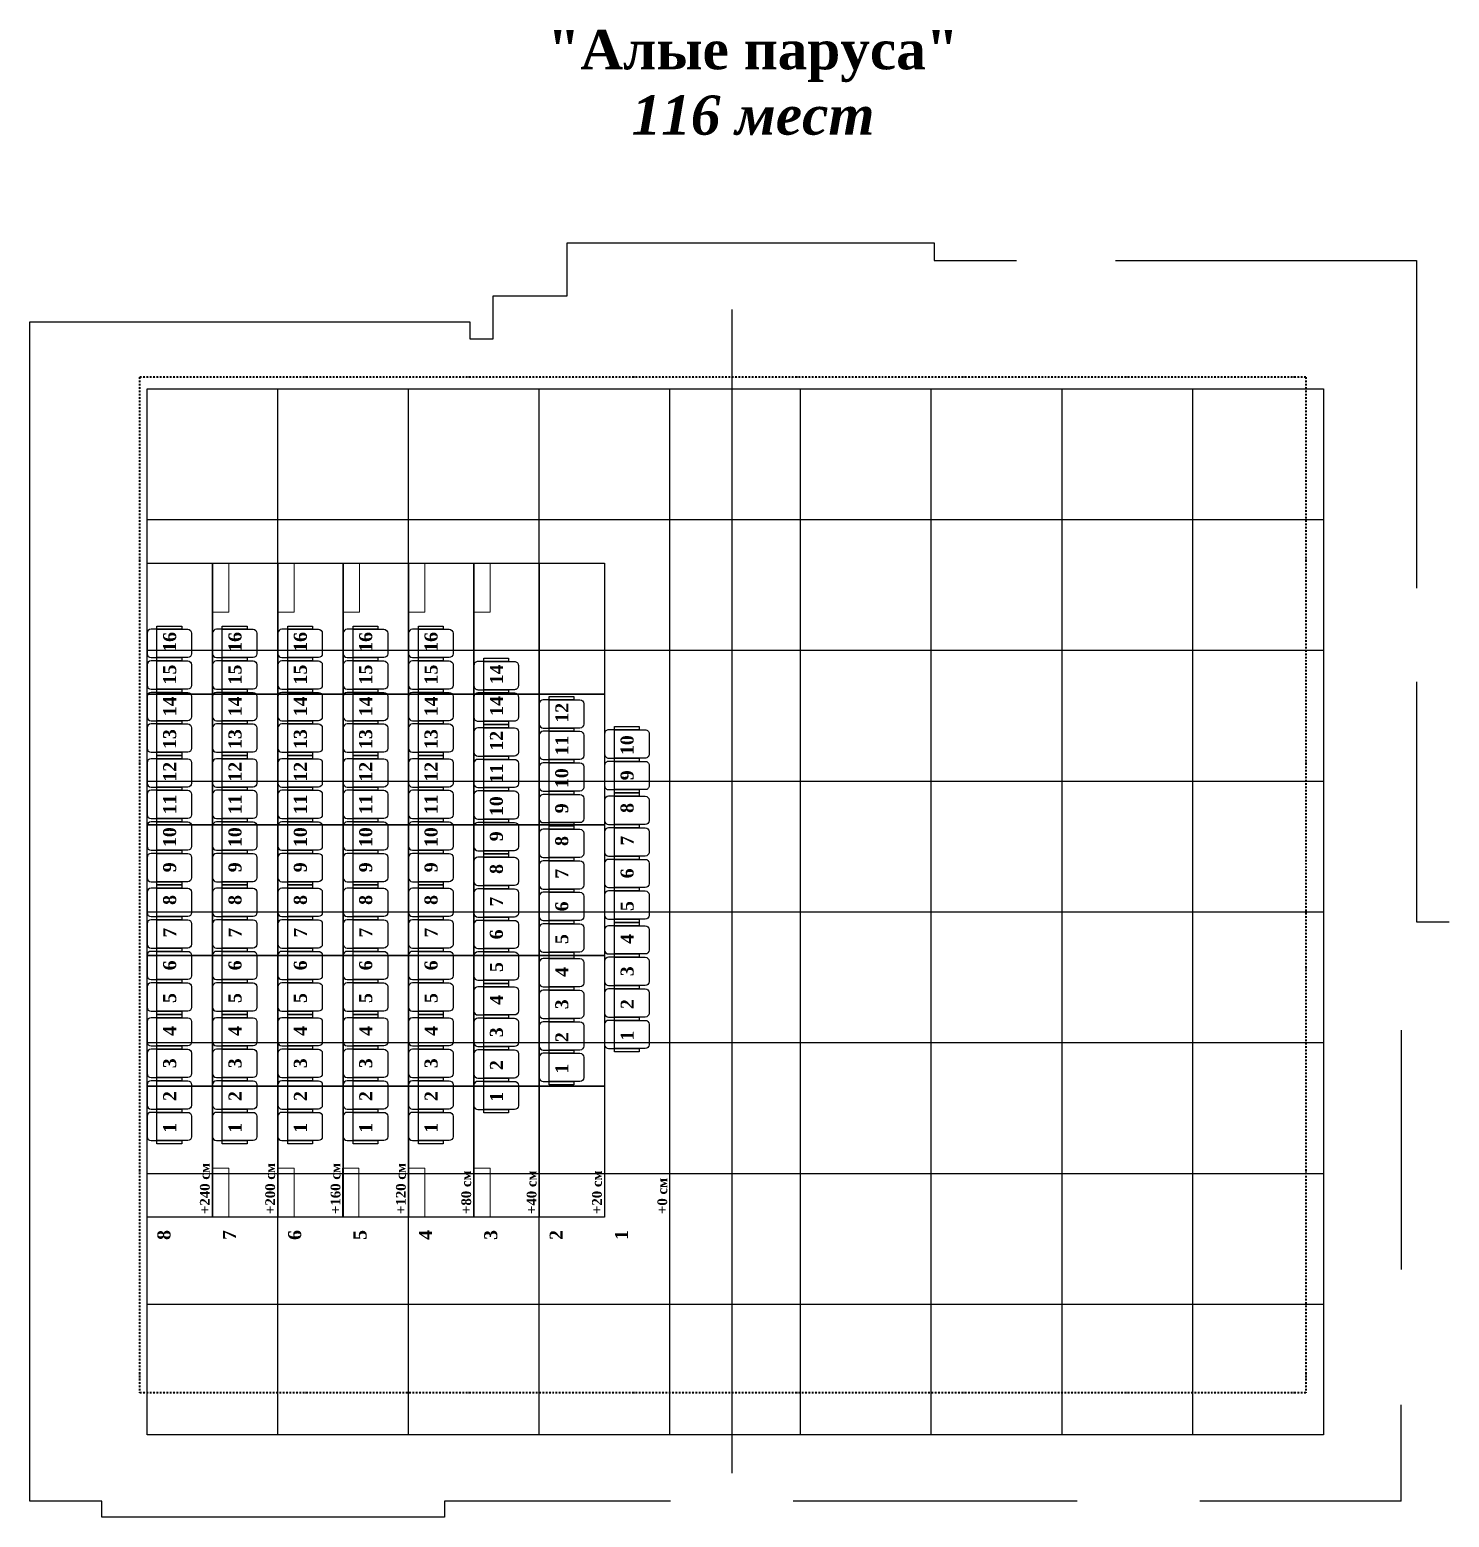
# Model space of a CAD drawing. Header units: millimetres. Extents: x -520232 to 211296, y -156633 to 78411.
# Drawn here: x -520232 to -498512, y -95142 to -72390 of the extents above; entities that cross this region are included whole.
import ezdxf

# ---------------------------------------------------------------- set-up
doc = ezdxf.new("R2010")
doc.units = ezdxf.units.MM
doc.linetypes.add('штрихпунктирнаяX2', pattern=[50.8, 25.4, -12.7, 0, -12.7])
for name, color, linetype in [('Декорации', 10, 'Continuous'), ('Оси', 7, 'Continuous'), ('Партер', 7, 'Continuous'), ('План галлереи', 7, 'Continuous'), ('План планшет1', 7, 'Continuous')]:
    doc.layers.add(name, color=color, linetype=linetype)
doc.layers.add('Сидения и станки', color=7, linetype='Continuous', lineweight=25)
doc.styles.get("Standard").update_dxf_attribs({"font": 'arial.ttf', "height": 300})

# ---------------------------------------------------------------- blocks, each defined once
blk = doc.blocks.new('A$C20D4365F')
at = {"layer": 'Сидения и станки'}
for points in [[(-1121.25, 530), (-808.75, 530, -0.41421356), (-748.75, 470), (-748.75, 0), (-1181.25, 0), (-1181.25, 470, -0.41421356)], [(-638.75, 530), (-326.25, 530, -0.41421356), (-266.25, 470), (-266.25, 0), (-698.75, 0), (-698.75, 470, -0.41421356)], [(-156.25, 530), (156.25, 530, -0.41421356), (216.25, 470), (216.25, 0), (-216.25, 0), (-216.25, 470, -0.41421356)], [(326.25, 530), (638.75, 530, -0.41421356), (698.75, 470), (698.75, 0), (266.25, 0), (266.25, 470, -0.41421356)], [(-748.75, 0), (-1181.25, 0), (-1181.25, -90, 0.41421356), (-1121.25, -150), (-808.75, -150, 0.41421356), (-748.75, -90)], [(-266.25, 0), (-698.75, 0), (-698.75, -90, 0.41421356), (-638.75, -150), (-326.25, -150, 0.41421356), (-266.25, -90)], [(216.25, 0), (-216.25, 0), (-216.25, -90, 0.41421356), (-156.25, -150), (156.25, -150, 0.41421356), (216.25, -90)], [(698.75, 0), (266.25, 0), (266.25, -90, 0.41421356), (326.25, -150), (638.75, -150, 0.41421356), (698.75, -90)]]:
    blk.add_lwpolyline(points, format="xyb", close=True, dxfattribs=at)
for points in [[(-1231.25, 380), (-1181.25, 380), (-1181.25, 0), (-1231.25, 0)], [(-748.75, 380), (-698.75, 380), (-698.75, 0), (-748.75, 0)], [(-266.25, 380), (-216.25, 380), (-216.25, 0), (-266.25, 0)], [(216.25, 380), (266.25, 380), (266.25, 0), (216.25, 0)], [(698.75, 380), (748.75, 380), (748.75, 0), (698.75, 0)]]:
    blk.add_lwpolyline(points, close=True, dxfattribs=at)
blk = doc.blocks.new('Кресло 2')
at = {"layer": 'Сидения и станки'}
for points in [[(86676, 35763), (86988, 35763, -0.414214), (87048, 35703), (87048, 35233), (86616, 35233), (86616, 35703, -0.414214)], [(87158, 35763), (87471, 35763, -0.414214), (87531, 35703), (87531, 35233), (87098, 35233), (87098, 35703, -0.414214)], [(87048, 35233), (86616, 35233), (86616, 35143, 0.414214), (86676, 35083), (86988, 35083, 0.414214), (87048, 35143)], [(87531, 35233), (87098, 35233), (87098, 35143, 0.414214), (87158, 35083), (87471, 35083, 0.414214), (87531, 35143)]]:
    blk.add_lwpolyline(points, format="xyb", close=True, dxfattribs=at)
for points in [[(86566, 35613), (86616, 35613), (86616, 35233), (86566, 35233)], [(87048, 35613), (87098, 35613), (87098, 35233), (87048, 35233)], [(87531, 35613), (87581, 35613), (87581, 35233), (87531, 35233)]]:
    blk.add_lwpolyline(points, close=True, dxfattribs=at)
blk = doc.blocks.new('Партер Алые паруса')
at = {"layer": 'Партер'}
for points in [[(318627, -11019), (317627, -11019), (317627, -9019), (318627, -9019), (318627, -11019)], [(319627, -11019), (318627, -11019), (318627, -9019), (319627, -9019), (319627, -11019)], [(320627, -11019), (319627, -11019), (319627, -9019), (320627, -9019), (320627, -11019)], [(321627, -11019), (320627, -11019), (320627, -9019), (321627, -9019), (321627, -11019)], [(322627, -11019), (321627, -11019), (321627, -9019), (322627, -9019), (322627, -11019)], [(323627, -11019), (322627, -11019), (322627, -9019), (323627, -9019), (323627, -11019)], [(324627, -11019), (323627, -11019), (323627, -9019), (324627, -9019), (324627, -11019)], [(318627, -13019), (317627, -13019), (317627, -11019), (318627, -11019), (318627, -13019)], [(319627, -13019), (318627, -13019), (318627, -11019), (319627, -11019), (319627, -13019)], [(320627, -13019), (319627, -13019), (319627, -11019), (320627, -11019), (320627, -13019)], [(321627, -13019), (320627, -13019), (320627, -11019), (321627, -11019), (321627, -13019)], [(322627, -13019), (321627, -13019), (321627, -11019), (322627, -11019), (322627, -13019)], [(323627, -13019), (322627, -13019), (322627, -11019), (323627, -11019), (323627, -13019)], [(324627, -13019), (323627, -13019), (323627, -11019), (324627, -11019), (324627, -13019)], [(318627, -15019), (317627, -15019), (317627, -13019), (318627, -13019), (318627, -15019)], [(319627, -15019), (318627, -15019), (318627, -13019), (319627, -13019), (319627, -15019)], [(320627, -15019), (319627, -15019), (319627, -13019), (320627, -13019), (320627, -15019)], [(321627, -15019), (320627, -15019), (320627, -13019), (321627, -13019), (321627, -15019)], [(322627, -15019), (321627, -15019), (321627, -13019), (322627, -13019), (322627, -15019)], [(323627, -15019), (322627, -15019), (322627, -13019), (323627, -13019), (323627, -15019)], [(324627, -15019), (323627, -15019), (323627, -13019), (324627, -13019), (324627, -15019)], [(318627, -17019), (317627, -17019), (317627, -15019), (318627, -15019), (318627, -17019)], [(319627, -17019), (318627, -17019), (318627, -15019), (319627, -15019), (319627, -17019)], [(320627, -17019), (319627, -17019), (319627, -15019), (320627, -15019), (320627, -17019)], [(321627, -17019), (320627, -17019), (320627, -15019), (321627, -15019), (321627, -17019)], [(322627, -17019), (321627, -17019), (321627, -15019), (322627, -15019), (322627, -17019)], [(323627, -17019), (322627, -17019), (322627, -15019), (323627, -15019), (323627, -17019)], [(324627, -17019), (323627, -17019), (323627, -15019), (324627, -15019), (324627, -17019)], [(318627, -19019), (317627, -19019), (317627, -17019), (318627, -17019), (318627, -19019)], [(319627, -19019), (318627, -19019), (318627, -17019), (319627, -17019), (319627, -19019)], [(320627, -19019), (319627, -19019), (319627, -17019), (320627, -17019), (320627, -19019)], [(321627, -19019), (320627, -19019), (320627, -17019), (321627, -17019), (321627, -19019)], [(322627, -19019), (321627, -19019), (321627, -17019), (322627, -17019), (322627, -19019)], [(323627, -19019), (322627, -19019), (322627, -17019), (323627, -17019), (323627, -19019)], [(324627, -19019), (323627, -19019), (323627, -17019), (324627, -17019), (324627, -19019)]]:
    blk.add_lwpolyline(points, dxfattribs=at)
at = {"layer": 'Партер', "lineweight": 13}
for points in [[(318627, -9769), (318627, -9019), (318877, -9019), (318877, -9769), (318627, -9769)], [(319627, -9769), (319627, -9019), (319877, -9019), (319877, -9769), (319627, -9769)], [(320627, -9769), (320627, -9019), (320877, -9019), (320877, -9769), (320627, -9769)], [(321627, -9769), (321627, -9019), (321877, -9019), (321877, -9769), (321627, -9769)], [(322627, -9769), (322627, -9019), (322877, -9019), (322877, -9769), (322627, -9769)], [(318627, -19019), (318627, -18269), (318877, -18269), (318877, -19019), (318627, -19019)], [(319627, -19019), (319627, -18269), (319877, -18269), (319877, -19019), (319627, -19019)], [(320617, -19019), (320617, -18269), (320867, -18269), (320867, -19019), (320617, -19019)], [(321627, -19019), (321627, -18269), (321877, -18269), (321877, -19019), (321627, -19019)], [(322627, -19019), (322627, -18269), (322877, -18269), (322877, -19019), (322627, -19019)]]:
    blk.add_lwpolyline(points, dxfattribs=at)
at = {"layer": 'Декорации', "color": 1, "lineweight": 25, "rotation": 270}
for p in [(287546, 76095), (289546, 75049)]:
    blk.add_blockref('Кресло 2', p, dxfattribs=at)
at = {"layer": 'Сидения и станки', "rotation": 270}
for p in [(317779, -11211), (318779, -11211), (319779, -11211), (320779, -11211), (321779, -11211), (323779, -12288), (322779, -12717), (317779, -13191), (318779, -13191), (319779, -13191), (320779, -13191), (321779, -13191), (324779, -13764), (323779, -14268), (322779, -14697), (317779, -15171), (318779, -15171), (319779, -15171), (320779, -15171), (321779, -15171), (324779, -15744), (323779, -16248), (322779, -16677), (317779, -17151), (318779, -17151), (319779, -17151), (320779, -17151), (321779, -17151)]:
    blk.add_blockref('A$C20D4365F', p, dxfattribs=at)
at = {"layer": 'Партер', "color": 3, "char_height": 200, "rotation": 90}
for s, insert, width, attachment_point in [('{\\fTimes New Roman|b1|i0|c204|p18;  16}', (317974, -10524), 500, 4), ('{\\fTimes New Roman|b1|i0|c204|p18;  16}', (318974, -10524), 500, 4), ('{\\fTimes New Roman|b1|i0|c204|p18;  16}', (319974, -10524), 500, 4), ('{\\fTimes New Roman|b1|i0|c204|p18;  16}', (320974, -10524), 500, 4), ('{\\fTimes New Roman|b1|i0|c204|p18;  16}', (321974, -10524), 500, 4), ('{\\fTimes New Roman|b1|i0|c204|p18;  15}', (317974, -11024), 500, 4), ('{\\fTimes New Roman|b1|i0|c204|p18;  15}', (318974, -11024), 500, 4), ('{\\fTimes New Roman|b1|i0|c204|p18;  15}', (319974, -11024), 500, 4), ('{\\fTimes New Roman|b1|i0|c204|p18;  15}', (320974, -11024), 500, 4), ('{\\fTimes New Roman|b1|i0|c204|p18;  15}', (321974, -11024), 500, 4), ('{\\fTimes New Roman|b1|i0|c204|p18;  1\\fTimes New Roman|b1|i0|c0|p18;4}', (322974, -11021), 500, 4), ('{\\fTimes New Roman|b1|i0|c204|p18;  14}', (317974, -11510), 500, 4), ('{\\fTimes New Roman|b1|i0|c204|p18;  14}', (318974, -11510), 500, 4), ('{\\fTimes New Roman|b1|i0|c204|p18;  14}', (319974, -11510), 500, 4), ('{\\fTimes New Roman|b1|i0|c204|p18;  14}', (320974, -11510), 500, 4), ('{\\fTimes New Roman|b1|i0|c204|p18;  14}', (321974, -11510), 500, 4), ('{\\fTimes New Roman|b1|i0|c204|p18;  1\\fTimes New Roman|b1|i0|c0|p18;4}', (322974, -11503), 500, 4), ('{\\fTimes New Roman|b1|i0|c204|p18;  12}', (323974, -11608), 500, 4), ('{\\fTimes New Roman|b1|i0|c204|p18;  13}', (317974, -12010), 500, 4), ('{\\fTimes New Roman|b1|i0|c204|p18;  13}', (318974, -12010), 500, 4), ('{\\fTimes New Roman|b1|i0|c204|p18;  13}', (319974, -12010), 500, 4), ('{\\fTimes New Roman|b1|i0|c204|p18;  13}', (320974, -12010), 500, 4), ('{\\fTimes New Roman|b1|i0|c204|p18;  13}', (321974, -12010), 500, 4), ('{\\fTimes New Roman|b1|i0|c204|p18;  12}', (322974, -12036), 500, 4), ('{\\fTimes New Roman|b1|i0|c204|p18;  11}', (323974, -12108), 500, 4), ('{\\fTimes New Roman|b1|i0|c204|p18;  10}', (324974, -12103), 500, 4), ('{\\fTimes New Roman|b1|i0|c204|p18;  12}', (317974, -12510), 500, 4), ('{\\fTimes New Roman|b1|i0|c204|p18;  12}', (318974, -12510), 500, 4), ('{\\fTimes New Roman|b1|i0|c204|p18;  12}', (319974, -12510), 500, 4), ('{\\fTimes New Roman|b1|i0|c204|p18;  12}', (320974, -12510), 500, 4), ('{\\fTimes New Roman|b1|i0|c204|p18;  12}', (321974, -12510), 500, 4), ('{\\fTimes New Roman|b1|i0|c204|p18;  11}', (322974, -12536), 500, 4), ('{\\fTimes New Roman|b1|i0|c204|p18;  10}', (323974, -12608), 500, 4), ('{\\fTimes New Roman|b1|i0|c204|p18;  9}', (324974, -12489), 500, 4), ('{\\fTimes New Roman|b1|i0|c204|p18;  11}', (317974, -13010), 500, 4), ('{\\fTimes New Roman|b1|i0|c204|p18;  11}', (318974, -13010), 500, 4), ('{\\fTimes New Roman|b1|i0|c204|p18;  11}', (319974, -13010), 500, 4), ('{\\fTimes New Roman|b1|i0|c204|p18;  11}', (320974, -13010), 500, 4), ('{\\fTimes New Roman|b1|i0|c204|p18;  11}', (321974, -13010), 500, 4), ('{\\fTimes New Roman|b1|i0|c204|p18;  10}', (322974, -13036), 500, 4), ('{\\fTimes New Roman|b1|i0|c204|p18;  9}', (323974, -12994), 500, 4), ('{\\fTimes New Roman|b1|i0|c204|p18;  8}', (324974, -12989), 500, 4), ('{\\fTimes New Roman|b1|i0|c204|p18;  10}', (317974, -13510), 500, 4), ('{\\fTimes New Roman|b1|i0|c204|p18;  10}', (318974, -13510), 500, 4), ('{\\fTimes New Roman|b1|i0|c204|p18;  10}', (319974, -13510), 500, 4), ('{\\fTimes New Roman|b1|i0|c204|p18;  10}', (320974, -13510), 500, 4), ('{\\fTimes New Roman|b1|i0|c204|p18;  10}', (321974, -13510), 500, 4), ('{\\fTimes New Roman|b1|i0|c204|p18;  9}', (322974, -13422), 500, 4), ('{\\fTimes New Roman|b1|i0|c204|p18;  7}', (324974, -13489), 500, 4), ('{\\fTimes New Roman|b1|i0|c204|p18;  8}', (323974, -13494), 500, 4), ('{\\fTimes New Roman|b1|i0|c204|p18;  9}', (317974, -13896), 500, 4), ('{\\fTimes New Roman|b1|i0|c204|p18;  9}', (318974, -13896), 500, 4), ('{\\fTimes New Roman|b1|i0|c204|p18;  9}', (319974, -13896), 500, 4), ('{\\fTimes New Roman|b1|i0|c204|p18;  9}', (320974, -13896), 500, 4), ('{\\fTimes New Roman|b1|i0|c204|p18;  9}', (321974, -13896), 500, 4), ('{\\fTimes New Roman|b1|i0|c204|p18;  8}', (322974, -13922), 500, 4), ('{\\fTimes New Roman|b1|i0|c204|p18;  7}', (323974, -13994), 500, 4), ('{\\fTimes New Roman|b1|i0|c204|p18;  6}', (324974, -13989), 500, 4), ('{\\fTimes New Roman|b1|i0|c204|p18;  8}', (317974, -14396), 500, 4), ('{\\fTimes New Roman|b1|i0|c204|p18;  8}', (318974, -14396), 500, 4), ('{\\fTimes New Roman|b1|i0|c204|p18;  8}', (319974, -14396), 500, 4), ('{\\fTimes New Roman|b1|i0|c204|p18;  8}', (320974, -14396), 500, 4), ('{\\fTimes New Roman|b1|i0|c204|p18;  8}', (321974, -14396), 500, 4), ('{\\fTimes New Roman|b1|i0|c204|p18;  7}', (322974, -14422), 500, 4), ('{\\fTimes New Roman|b1|i0|c204|p18;  6}', (323974, -14494), 500, 4), ('{\\fTimes New Roman|b1|i0|c204|p18;  5}', (324974, -14489), 500, 4), ('{\\fTimes New Roman|b1|i0|c204|p18;  7}', (317974, -14896), 500, 4), ('{\\fTimes New Roman|b1|i0|c204|p18;  7}', (318974, -14896), 500, 4), ('{\\fTimes New Roman|b1|i0|c204|p18;  7}', (319974, -14896), 500, 4), ('{\\fTimes New Roman|b1|i0|c204|p18;  7}', (320974, -14896), 500, 4), ('{\\fTimes New Roman|b1|i0|c204|p18;  7}', (321974, -14896), 500, 4), ('{\\fTimes New Roman|b1|i0|c204|p18;  6}', (322974, -14922), 500, 4), ('{\\fTimes New Roman|b1|i0|c204|p18;  5}', (323974, -14994), 500, 4), ('{\\fTimes New Roman|b1|i0|c204|p18;  4}', (324974, -14992), 503.54, 4), ('{\\fTimes New Roman|b1|i0|c204|p18;  6}', (317974, -15396), 500, 4), ('{\\fTimes New Roman|b1|i0|c204|p18;  6}', (318974, -15396), 500, 4), ('{\\fTimes New Roman|b1|i0|c204|p18;  6}', (319974, -15396), 500, 4), ('{\\fTimes New Roman|b1|i0|c204|p18;  6}', (320974, -15396), 500, 4), ('{\\fTimes New Roman|b1|i0|c204|p18;  6}', (321974, -15396), 500, 4), ('{\\fTimes New Roman|b1|i0|c204|p18;  5}', (322974, -15422), 500, 4), ('{\\fTimes New Roman|b1|i0|c204|p18;  4}', (323974, -15497), 503.54, 4), ('{\\fTimes New Roman|b1|i0|c204|p18;  3}', (324974, -15487), 498, 4), ('{\\fTimes New Roman|b1|i0|c204|p18;  5}', (317974, -15896), 500, 4), ('{\\fTimes New Roman|b1|i0|c204|p18;  5}', (318974, -15896), 500, 4), ('{\\fTimes New Roman|b1|i0|c204|p18;  5}', (319974, -15896), 500, 4), ('{\\fTimes New Roman|b1|i0|c204|p18;  5}', (320974, -15896), 500, 4), ('{\\fTimes New Roman|b1|i0|c204|p18;  5}', (321974, -15896), 500, 4), ('{\\fTimes New Roman|b1|i0|c204|p18;  4}', (322974, -15926), 503.54, 4), ('{\\fTimes New Roman|b1|i0|c204|p18;  3}', (323974, -15992), 498, 4), ('{\\fTimes New Roman|b1|i0|c204|p18;  2 }', (324974, -15989), 500, 4), ('{\\fTimes New Roman|b1|i0|c204|p18;  4}', (317974, -16400), 503.54, 4), ('{\\fTimes New Roman|b1|i0|c204|p18;  4}', (318974, -16400), 503.54, 4), ('{\\fTimes New Roman|b1|i0|c204|p18;  4}', (319974, -16400), 503.54, 4), ('{\\fTimes New Roman|b1|i0|c204|p18;  4}', (320974, -16400), 503.54, 4), ('{\\fTimes New Roman|b1|i0|c204|p18;  4}', (321974, -16400), 503.54, 4), ('{\\fTimes New Roman|b1|i0|c204|p18;  3}', (322974, -16420), 498, 4), ('{\\fTimes New Roman|b1|i0|c204|p18;  2 }', (323974, -16494), 500, 4), ('{\\fTimes New Roman|b1|i0|c204|p18;1}', (324974, -16245), 500, 5), ('{\\fTimes New Roman|b1|i0|c204|p18;  3}', (317974, -16894), 498, 4), ('{\\fTimes New Roman|b1|i0|c204|p18;  3}', (318974, -16894), 498, 4), ('{\\fTimes New Roman|b1|i0|c204|p18;  3}', (319974, -16894), 498, 4), ('{\\fTimes New Roman|b1|i0|c204|p18;  3}', (320974, -16894), 498, 4), ('{\\fTimes New Roman|b1|i0|c204|p18;  3}', (321974, -16894), 498, 4), ('{\\fTimes New Roman|b1|i0|c204|p18;  2 }', (322974, -16922), 500, 4), ('{\\fTimes New Roman|b1|i0|c204|p18;1}', (323974, -16750), 500, 5), ('{\\fTimes New Roman|b1|i0|c204|p18;  2 }', (317974, -17396), 500, 4), ('{\\fTimes New Roman|b1|i0|c204|p18;  2 }', (318974, -17396), 500, 4), ('{\\fTimes New Roman|b1|i0|c204|p18;  2 }', (319974, -17396), 500, 4), ('{\\fTimes New Roman|b1|i0|c204|p18;  2 }', (320974, -17396), 500, 4), ('{\\fTimes New Roman|b1|i0|c204|p18;  2 }', (321974, -17396), 500, 4), ('{\\fTimes New Roman|b1|i0|c204|p18;1}', (322974, -17179), 500, 5), ('{\\fTimes New Roman|b1|i0|c204|p18;1}', (317974, -17653), 500, 5), ('{\\fTimes New Roman|b1|i0|c204|p18;1}', (318974, -17653), 500, 5), ('{\\fTimes New Roman|b1|i0|c204|p18;1}', (319974, -17653), 500, 5), ('{\\fTimes New Roman|b1|i0|c204|p18;1}', (320974, -17653), 500, 5), ('{\\fTimes New Roman|b1|i0|c204|p18;1}', (321974, -17653), 500, 5)]:
    blk.add_mtext(s, dxfattribs=dict(at, insert=insert, width=width, attachment_point=attachment_point))
at = {"layer": 'Партер', "color": 1, "char_height": 150, "width": 1275.64, "attachment_point": 4, "rotation": 90}
for s, insert in [('{\\fTimes New Roman|b1|i0|c204|p18; \\fTimes New Roman|b1|i0|c0|p18;+\\fTimes New Roman|b1|i0|c204|p18;2\\fTimes New Roman|b1|i0|c0|p18;4\\fTimes New Roman|b1|i0|c204|p18;0\\fTimes New Roman|b1|i0|c0|p18; \\fTimes New Roman|b1|i0|c204|p18;см\\fTimes New Roman|b1|i0|c0|p18; }', (318512, -19030)), ('{\\fTimes New Roman|b1|i0|c204|p18; \\fTimes New Roman|b1|i0|c0|p18;+\\fTimes New Roman|b1|i0|c204|p18;2\\fTimes New Roman|b1|i0|c0|p18;0\\fTimes New Roman|b1|i0|c204|p18;0\\fTimes New Roman|b1|i0|c0|p18; \\fTimes New Roman|b1|i0|c204|p18;см\\fTimes New Roman|b1|i0|c0|p18; }', (319512, -19030)), ('{\\fTimes New Roman|b1|i0|c204|p18; \\fTimes New Roman|b1|i0|c0|p18;+16\\fTimes New Roman|b1|i0|c204|p18;0\\fTimes New Roman|b1|i0|c0|p18; \\fTimes New Roman|b1|i0|c204|p18;см\\fTimes New Roman|b1|i0|c0|p18; }', (320512, -19030)), ('{\\fTimes New Roman|b1|i0|c204|p18; \\fTimes New Roman|b1|i0|c0|p18;+1\\fTimes New Roman|b1|i0|c204|p18;20\\fTimes New Roman|b1|i0|c0|p18; \\fTimes New Roman|b1|i0|c204|p18;см\\fTimes New Roman|b1|i0|c0|p18; }', (321512, -19030)), ('{\\fTimes New Roman|b1|i0|c204|p18; \\fTimes New Roman|b1|i0|c0|p18;+8\\fTimes New Roman|b1|i0|c204|p18;0\\fTimes New Roman|b1|i0|c0|p18; \\fTimes New Roman|b1|i0|c204|p18;см\\fTimes New Roman|b1|i0|c0|p18; }', (322512, -19030)), ('{\\fTimes New Roman|b1|i0|c204|p18; \\fTimes New Roman|b1|i0|c0|p18;+4\\fTimes New Roman|b1|i0|c204|p18;0\\fTimes New Roman|b1|i0|c0|p18; \\fTimes New Roman|b1|i0|c204|p18;см\\fTimes New Roman|b1|i0|c0|p18; }', (323512, -19030)), ('{\\fTimes New Roman|b1|i0|c204|p18; \\fTimes New Roman|b1|i0|c0|p18;+\\fTimes New Roman|b1|i0|c204|p18;20\\fTimes New Roman|b1|i0|c0|p18; \\fTimes New Roman|b1|i0|c204|p18;см\\fTimes New Roman|b1|i0|c0|p18; }', (324512, -19030)), ('{\\fTimes New Roman|b1|i0|c204|p18; \\fTimes New Roman|b1|i0|c0|p18;+\\fTimes New Roman|b1|i0|c204|p18;0\\fTimes New Roman|b1|i0|c0|p18; \\fTimes New Roman|b1|i0|c204|p18;см\\fTimes New Roman|b1|i0|c0|p18; }', (325512, -19030))]:
    blk.add_mtext(s, dxfattribs=dict(at, insert=insert))
at = {"layer": 'Партер', "color": 5, "char_height": 200, "width": 500.97, "attachment_point": 4, "rotation": 90}
for s, insert in [('{\\fTimes New Roman|b1|i0|c204|p18;  8}', (317887, -19520)), ('{\\fTimes New Roman|b1|i0|c204|p18;  7}', (318887, -19520)), ('{\\fTimes New Roman|b1|i0|c204|p18;  6}', (319887, -19520)), ('{\\fTimes New Roman|b1|i0|c204|p18;  5}', (320887, -19520)), ('{\\fTimes New Roman|b1|i0|c204|p18;  4}', (321887, -19520)), ('{\\fTimes New Roman|b1|i0|c204|p18;  3}', (322887, -19520)), ('{\\fTimes New Roman|b1|i0|c204|p18;  2}', (323887, -19520)), ('{\\fTimes New Roman|b1|i0|c204|p18;  1}', (324887, -19520))]:
    blk.add_mtext(s, dxfattribs=dict(at, insert=insert))

msp = doc.modelspace()

# ---------------------------------------------------------------- linework, layer by layer
at = {"layer": 'Оси'}
msp.add_line((-509490.869, -76670.089), (-509490.869, -94467.016), dxfattribs=at)
at = {"layer": 'План галлереи', "linetype": 'штрихпунктирнаяX2', "lineweight": 40}
for p, q in [((-518554.369, -77703.631), (-518554.369, -93238.631)), ((-500707.369, -77703.631), (-518554.369, -77703.631)), ((-500707.369, -77703.631), (-500707.369, -93238.631)), ((-500707.369, -93238.631), (-518554.369, -93238.631))]:
    msp.add_line(p, q, dxfattribs=at)
at = {"layer": 'План планшет1', "color": 254}
for p, q in [((-512008.369, -76462.631), (-512008.369, -75651.631)), ((-512008.369, -75651.631), (-506392.369, -75651.631)), ((-506392.369, -75651.631), (-506392.369, -75919.631)), ((-506392.369, -75919.631), (-505132.369, -75919.631)), ((-503620.369, -75919.631), (-499012.369, -75919.631)), ((-499012.369, -75919.631), (-499012.369, -80930.631)), ((-513140.369, -77116.631), (-513140.369, -76462.631)), ((-513140.369, -76462.631), (-512008.369, -76462.631)), ((-520232.369, -94894.631), (-520232.369, -76856.631)), ((-520232.369, -76856.631), (-513499.369, -76856.631)), ((-513499.369, -76856.631), (-513499.369, -77116.631)), ((-513499.369, -77116.631), (-513499.369, -77116.631)), ((-513499.369, -77116.631), (-513140.369, -77116.631)), ((-518437.369, -93881.631), (-518437.369, -77881.631)), ((-518437.369, -77881.631), (-500437.369, -77881.631)), ((-516437.369, -93881.631), (-516437.369, -77881.631)), ((-514437.369, -93881.631), (-514437.369, -77881.631)), ((-512437.369, -93881.631), (-512437.369, -77881.631)), ((-510437.369, -93881.631), (-510437.369, -77881.631)), ((-508437.369, -93881.631), (-508437.369, -77881.631)), ((-506437.369, -93881.631), (-506437.369, -77881.631)), ((-504437.369, -93881.631), (-504437.369, -77881.631)), ((-502437.369, -93881.631), (-502437.369, -77881.631)), ((-500437.369, -77881.631), (-500437.369, -93881.631)), ((-518437.369, -79881.631), (-500437.369, -79881.631)), ((-518437.369, -81881.631), (-500437.369, -81881.631)), ((-499012.369, -82365.631), (-499012.369, -86035.631)), ((-518437.369, -83881.631), (-500437.369, -83881.631)), ((-518437.369, -85881.631), (-500437.369, -85881.631)), ((-499012.369, -86035.631), (-498512.369, -86035.631)), ((-499250.369, -87689.631), (-499250.369, -91354.631)), ((-518437.369, -87881.631), (-500437.369, -87881.631)), ((-518437.369, -89881.631), (-500437.369, -89881.631)), ((-518437.369, -91881.631), (-500437.369, -91881.631)), ((-499250.369, -94894.631), (-499250.369, -93423.631)), ((-500437.369, -93881.631), (-518437.369, -93881.631)), ((-519131.369, -94894.631), (-520232.369, -94894.631)), ((-519131.369, -95141.631), (-519131.369, -94894.631)), ((-510430.369, -94894.631), (-513888.369, -94894.631)), ((-513888.369, -94894.631), (-513888.369, -95141.631)), ((-504203.369, -94894.631), (-508551.369, -94894.631)), ((-499250.369, -94894.631), (-502326.369, -94894.631)), ((-513888.369, -95141.631), (-519131.369, -95141.631))]:
    msp.add_line(p, q, dxfattribs=at)

# ---------------------------------------------------------------- block references
at = {"layer": 'Декорации', "color": 1, "lineweight": 25}
msp.add_blockref('Партер Алые паруса', (-836064.587, -71531.266), dxfattribs=at)

# ---------------------------------------------------------------- texts
at = {"layer": 'Партер', "insert": (-509165.212, -73199.974), "char_height": 600, "width": 15854.2162, "attachment_point": 5}
msp.add_mtext('{\\fTimes New Roman|b1|i0|c204|p18;"Алые паруса"\\P\\fTimes New Roman|b1|i1|c204|p18;116 мест}', dxfattribs=at)

doc.saveas('drawing.dxf')
